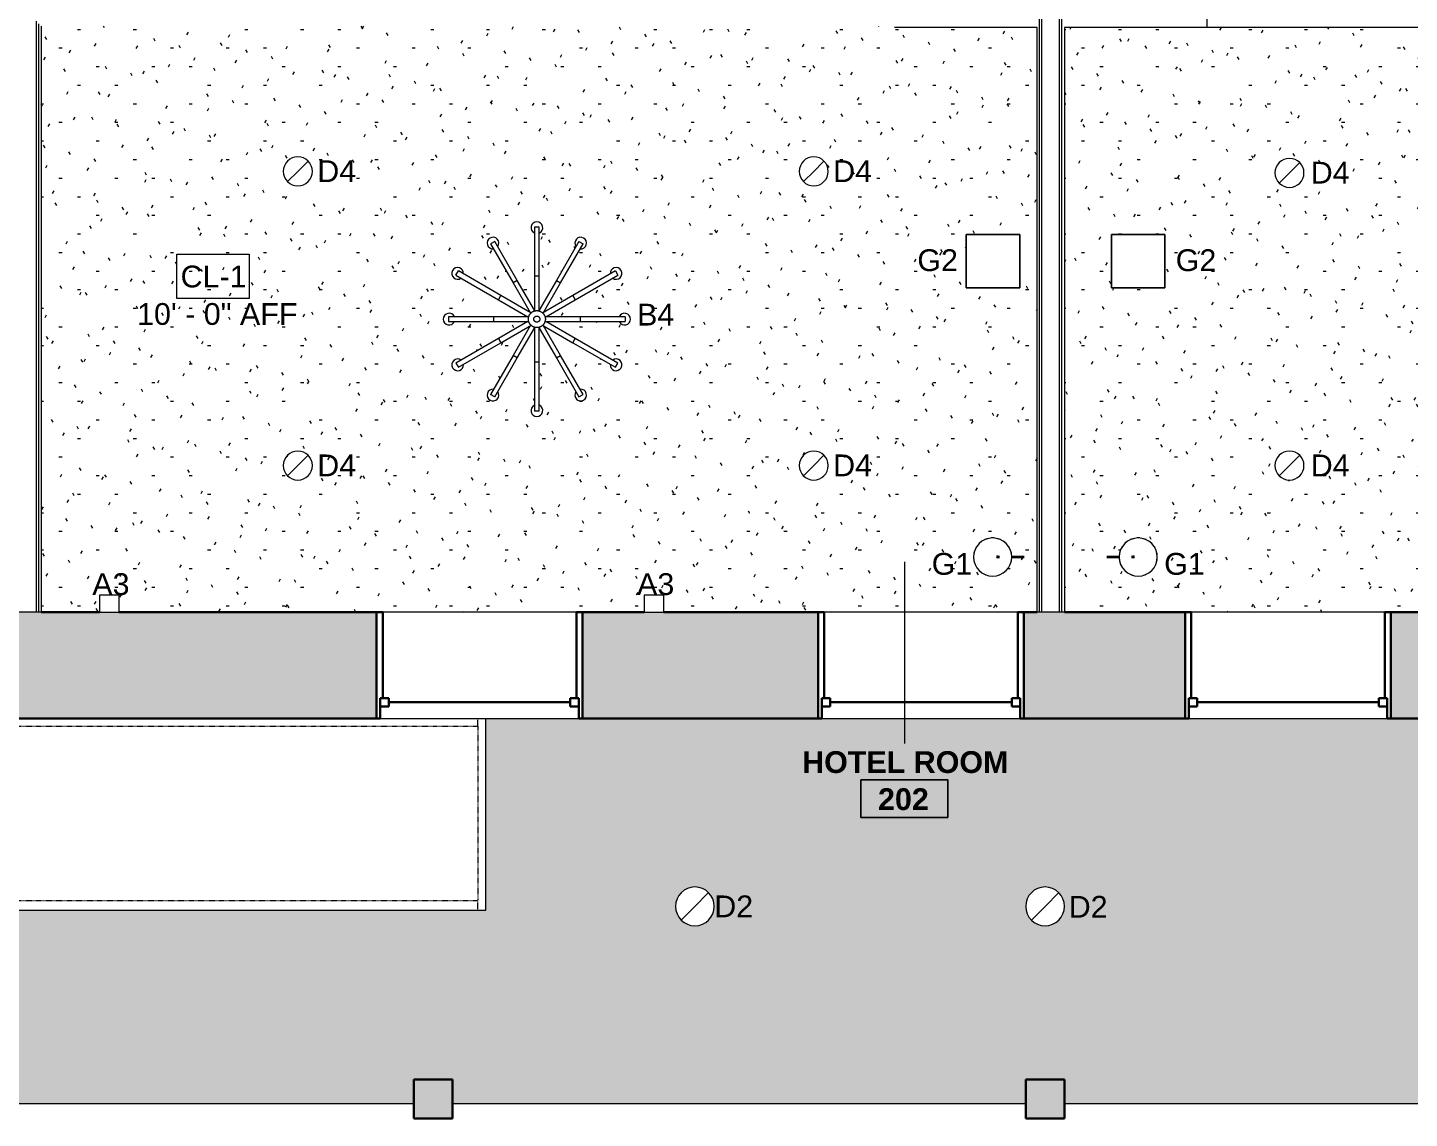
# Model space of a CAD drawing. Header units: inches. Extents: x -1176 to 1507, y -2527 to 978.
# Drawn here: x 684.7 to 970.2, y 9.3 to 234.6 of the extents above; entities that cross this region are included whole.
import ezdxf

# ---------------------------------------------------------------- set-up
doc = ezdxf.new("R2010")
doc.units = ezdxf.units.IN
doc.header["$MEASUREMENT"] = 0
doc.linetypes.add('Overhead 1_16_', pattern=[0.101562, 0.0625, -0.039062])
for name, color, linetype, lineweight in [('A-AREA-IDEN', 2, 'Continuous', 9), ('A-CLNG', 13, 'Continuous', 18), ('A-CLNG-IDEN', 151, 'Continuous', 9), ('A-CLNG-PATT', 13, 'Continuous', 18), ('A-COLS', 52, 'Continuous', 18), ('A-DETL-GENF', 92, 'Continuous', 18), ('A-GLAZ', 151, 'Continuous', 18), ('A-WALL', 113, 'Continuous', 18), ('A-WALL-PATT', 111, 'Continuous', 18), ('E-LITE-EQPM', 33, 'Continuous', 9), ('E-LITE-EQPM-IDEN', 33, 'Continuous', 9), ('I-WALL', 2, 'Continuous', 18), ('S-STRS-MBND', 31, 'Continuous', 18)]:
    doc.layers.add(name, color=color, linetype=linetype, lineweight=lineweight)
doc.styles.add('Arial', font='arial.ttf', dxfattribs={"height": 4.5})
doc.styles.add('Swis721 Lt BT', font='swissl.ttf', dxfattribs={"height": 4.5})
doc.styles.add('Swis721 Lt BT_B', font='', dxfattribs={"height": 4.5})
doc.styles.get('Swis721 Lt BT_B').set_extended_font_data('Swis721 Lt BT', bold=True)
pattern_1 = [(0, (0, 0), (15.36, 3.84), [0.634, -10.886, 0.634, -10.886, -61.44]), (0, (0, 0), (15.36, 3.84), [-23.04, 0.634, -22.406, 0.634, -10.886, -26.88]), (0, (0, 0), (15.36, 3.84), [-57.6, 0.634, -7.046, 0.634, -18.566]), (120, (5.76, 1.92), (-11.005538, 11.38215), [0.634, -10.886, 0.634, -10.886, -61.44]), (120, (5.76, 1.92), (-11.005538, 11.38215), [-23.04, 0.634, -22.406, 0.634, -10.886, -26.88]), (120, (5.76, 1.92), (-11.005538, 11.38215), [-57.6, 0.634, -7.046, 0.634, -18.566]), (240, (7.68, 9.6), (-4.354462, -15.22215), [0.634, -10.886, 0.634, -10.886, -61.44]), (240, (7.68, 9.6), (-4.354462, -15.22215), [-23.04, 0.634, -22.406, 0.634, -10.886, -26.88]), (240, (7.68, 9.6), (-4.354462, -15.22215), [-57.6, 0.634, -7.046, 0.634, -18.566])]

# ---------------------------------------------------------------- blocks, each defined once
blk = doc.blocks.new('Double Hung - side window 3_ 6_5_ x 5_ 6_ 2-5312470-2nd Floor RCP')
at = {"layer": 'A-GLAZ', "color": 8, "lineweight": 30}
for p, q in [((-21.25, 11), (-20.5, 11)), ((-20.5, 6.75), (-20.5, 11)), ((20.5, 6.75), (20.5, 11)), ((21.25, 11), (20.5, 11)), ((-20.5, 8.5), (-20.5, 6.75)), ((-20.5, 8.5), (-18.75, 8.5)), ((-20.5, 6.75), (-18.75, 6.75)), ((-20.5, 6.75), (-20, 6.75)), ((-20, -11), (-20, 6.75)), ((-18.75, 8.5), (-18.75, 6.75)), ((-18.75, 7.625), (18.75, 7.625)), ((18.75, 8.5), (18.75, 6.75)), ((20.5, 8.5), (18.75, 8.5)), ((20.5, 6.75), (18.75, 6.75)), ((20, 6.75), (20.5, 6.75)), ((20, 6.75), (20, -11)), ((20.5, 8.5), (20.5, 6.75)), ((-20, -11), (-21.25, -11)), ((20, -11), (21.25, -11))]:
    blk.add_line(p, q, dxfattribs=at)
blk = doc.blocks.new('L-Recessed Circular - Downlight - 8_ - OUTDOOR-8523709-2nd Floor RCP')
at = {"layer": 'E-LITE-EQPM'}
for q in [(-2.83, -2.83), (2.83, 2.83)]:
    blk.add_line((0, 0), q, dxfattribs=at)
for start, end in [(360, 180), (180, 360)]:
    blk.add_arc((0, 0), 4, start, end, dxfattribs=at)
blk = doc.blocks.new('Sconce Light - Sphere - Bedside Sconce-8114782-2nd Floor RCP')
at = {"layer": 'E-LITE-EQPM'}
for p, q in [((0, 14.5), (-2, 14.5)), ((-2, 14.5), (-2, 11)), ((2, 14.5), (0, 14.5)), ((2, 14.5), (2, 11)), ((-2, 11), (0, 11)), ((0, 11), (2, 11))]:
    blk.add_line(p, q, dxfattribs=at)
blk = doc.blocks.new('Iron_Chandelier_2145 - Iron_Chandelier_2145-V2-2nd Floor RCP')
at = {"layer": 'E-LITE-EQPM'}
for p, q in [((-0.5, 19.02), (-0.5, 8.88)), ((0.5, 19.02), (-0.5, 19.02)), ((0.5, 8.88), (0.5, 19.02)), ((-8.69, 16.05), (-9.56, 15.55)), ((-9.56, 15.55), (-4.9, 7.49)), ((-4.04, 7.99), (-8.69, 16.05)), ((8.69, 16.05), (4.04, 7.99)), ((4.9, 7.49), (9.56, 15.55)), ((8.69, 16.05), (9.56, 15.55)), ((-16.72, 9.08), (-16.22, 9.94)), ((-16.72, 9.08), (-7.94, 4)), ((-7.44, 4.87), (-16.22, 9.94)), ((-0.5, 8.88), (-0.5, 2.41)), ((0.5, 8.88), (-0.5, 8.88)), ((0.5, 2.41), (0.5, 8.88)), ((16.22, 9.94), (7.44, 4.87)), ((7.94, 4), (16.72, 9.08)), ((16.22, 9.94), (16.72, 9.08)), ((-4.04, 7.99), (-4.9, 7.49)), ((-4.9, 7.49), (-1.36, 1.36)), ((-0.5, 1.86), (-4.04, 7.99)), ((4.04, 7.99), (0.5, 1.86)), ((1.36, 1.36), (4.9, 7.49)), ((4.04, 7.99), (4.9, 7.49)), ((-7.94, 4), (-7.44, 4.87)), ((-7.94, 4), (-2.34, 0.77)), ((-1.84, 1.64), (-7.44, 4.87)), ((7.44, 4.87), (1.84, 1.64)), ((2.34, 0.77), (7.94, 4)), ((7.44, 4.87), (7.94, 4)), ((-8.94, 0.5), (-18.25, 0.5)), ((-18.25, 0.5), (-18.25, -0.5)), ((-1.86, 0.5), (-8.94, 0.5)), ((-8.94, 0.5), (-8.94, -0.5)), ((-2.34, 0.77), (-1.69, 0.4)), ((-1.2, 1.27), (-1.84, 1.64)), ((-0.5, 2.41), (-0.5, 1.66)), ((0.5, 1.67), (0.5, 2.41)), ((1.84, 1.64), (1.19, 1.26)), ((1.69, 0.4), (2.34, 0.77)), ((8.94, 0.5), (1.86, 0.5)), ((18.25, 0.5), (8.94, 0.5)), ((8.94, 0.5), (8.94, -0.5)), ((18.25, 0.5), (18.25, -0.5)), ((-18.25, -0.5), (-8.94, -0.5)), ((-8.94, -0.5), (-1.86, -0.5)), ((-2.34, -0.77), (-7.94, -4)), ((-7.44, -4.87), (-1.84, -1.64)), ((-1.36, -1.36), (-4.9, -7.49)), ((-4.04, -7.99), (-0.5, -1.86)), ((-1.69, -0.4), (-2.34, -0.77)), ((-1.84, -1.64), (-1.19, -1.26)), ((-0.5, -1.67), (-0.5, -2.41)), ((-0.5, -2.41), (-0.5, -8.88)), ((0.5, -2.41), (0.5, -1.66)), ((0.5, -1.86), (4.04, -7.99)), ((0.5, -8.88), (0.5, -2.41)), ((1.2, -1.27), (1.84, -1.64)), ((4.9, -7.49), (1.36, -1.36)), ((2.34, -0.77), (1.69, -0.4)), ((1.84, -1.64), (7.44, -4.87)), ((1.86, -0.5), (8.94, -0.5)), ((7.94, -4), (2.34, -0.77)), ((8.94, -0.5), (18.25, -0.5)), ((-7.94, -4), (-16.72, -9.08)), ((-16.22, -9.94), (-7.44, -4.87)), ((-7.94, -4), (-7.44, -4.87)), ((7.44, -4.87), (7.94, -4)), ((7.44, -4.87), (16.22, -9.94)), ((16.72, -9.08), (7.94, -4)), ((-4.9, -7.49), (-9.56, -15.55)), ((-8.69, -16.05), (-4.04, -7.99)), ((-4.04, -7.99), (-4.9, -7.49)), ((4.04, -7.99), (4.9, -7.49)), ((4.04, -7.99), (8.69, -16.05)), ((9.56, -15.55), (4.9, -7.49)), ((-16.72, -9.08), (-16.22, -9.94)), ((-0.5, -8.88), (-0.5, -19.02)), ((0.5, -8.88), (-0.5, -8.88)), ((0.5, -19.02), (0.5, -8.88)), ((16.22, -9.94), (16.72, -9.08)), ((-8.69, -16.05), (-9.56, -15.55)), ((8.69, -16.05), (9.56, -15.55)), ((0.5, -19.02), (-0.5, -19.02))]:
    blk.add_line(p, q, dxfattribs=at)
at = {"layer": 'E-LITE-EQPM', "flags": 128}
for points in [[(-1.75, 0), (-1.75, 0.07), (-1.75, 0.14), (-1.74, 0.21), (-1.73, 0.28), (-1.72, 0.35), (-1.7, 0.42), (-1.68, 0.48), (-1.66, 0.55), (-1.64, 0.62), (-1.61, 0.68), (-1.59, 0.75), (-1.56, 0.81), (-1.52, 0.87), (-1.49, 0.93), (-1.45, 0.99), (-1.41, 1.05), (-1.36, 1.1), (-1.32, 1.16), (-1.27, 1.21), (-1.22, 1.26), (-1.17, 1.31), (-1.12, 1.35), (-1.06, 1.39), (-1.01, 1.44), (-0.95, 1.48), (-0.89, 1.51), (-0.83, 1.55), (-0.76, 1.58), (-0.7, 1.61), (-0.64, 1.63), (-0.57, 1.66), (-0.5, 1.68), (-0.44, 1.7), (-0.37, 1.71), (-0.3, 1.73), (-0.23, 1.74), (-0.16, 1.75), (-0.09, 1.75), (-0.02, 1.75), (0.05, 1.75), (0.12, 1.75), (0.19, 1.74), (0.26, 1.73), (0.33, 1.72), (0.4, 1.71), (0.47, 1.69), (0.53, 1.67), (0.6, 1.65), (0.67, 1.62), (0.73, 1.59), (0.79, 1.56), (0.85, 1.53), (0.92, 1.5), (0.97, 1.46), (1.03, 1.42), (1.09, 1.38), (1.14, 1.33), (1.19, 1.28), (1.24, 1.23), (1.29, 1.18), (1.34, 1.13), (1.38, 1.08), (1.43, 1.02), (1.46, 0.96), (1.5, 0.9), (1.54, 0.84), (1.57, 0.78), (1.6, 0.72), (1.63, 0.65), (1.65, 0.59), (1.67, 0.52), (1.69, 0.45), (1.71, 0.39), (1.72, 0.32), (1.74, 0.25), (1.74, 0.18), (1.75, 0.11), (1.75, 0.04), (1.75, 0)], [(-0.63, 0), (-0.63, 0.03), (-0.63, 0.05), (-0.62, 0.08), (-0.62, 0.1), (-0.62, 0.12), (-0.61, 0.15), (-0.6, 0.17), (-0.6, 0.2), (-0.59, 0.22), (-0.58, 0.24), (-0.57, 0.27), (-0.56, 0.29), (-0.55, 0.31), (-0.53, 0.33), (-0.52, 0.35), (-0.5, 0.38), (-0.49, 0.39), (-0.47, 0.41), (-0.46, 0.43), (-0.44, 0.45), (-0.42, 0.47), (-0.4, 0.48), (-0.38, 0.5), (-0.36, 0.51), (-0.34, 0.53), (-0.32, 0.54), (-0.3, 0.55), (-0.27, 0.57), (-0.25, 0.58), (-0.23, 0.59), (-0.2, 0.59), (-0.18, 0.6), (-0.16, 0.61), (-0.13, 0.61), (-0.11, 0.62), (-0.08, 0.62), (-0.06, 0.63), (-0.03, 0.63), (-0.01, 0.63), (0.02, 0.63), (0.04, 0.63), (0.07, 0.62), (0.09, 0.62), (0.12, 0.62), (0.14, 0.61), (0.17, 0.61), (0.19, 0.6), (0.21, 0.59), (0.24, 0.58), (0.26, 0.57), (0.28, 0.56), (0.31, 0.55), (0.33, 0.54), (0.35, 0.52), (0.37, 0.51), (0.39, 0.49), (0.41, 0.48), (0.43, 0.46), (0.45, 0.44), (0.46, 0.42), (0.48, 0.41), (0.5, 0.39), (0.51, 0.37), (0.52, 0.35), (0.54, 0.32), (0.55, 0.3), (0.56, 0.28), (0.57, 0.26), (0.58, 0.23), (0.59, 0.21), (0.6, 0.19), (0.61, 0.16), (0.61, 0.14), (0.62, 0.11), (0.62, 0.09), (0.62, 0.06), (0.63, 0.04), (0.63, 0.01), (0.63, 0)], [(1.75, 0), (1.75, -0.07), (1.75, -0.14), (1.74, -0.21), (1.73, -0.28), (1.72, -0.35), (1.7, -0.42), (1.68, -0.48), (1.66, -0.55), (1.64, -0.62), (1.61, -0.68), (1.59, -0.75), (1.56, -0.81), (1.52, -0.87), (1.49, -0.93), (1.45, -0.99), (1.41, -1.05), (1.36, -1.1), (1.32, -1.16), (1.27, -1.21), (1.22, -1.26), (1.17, -1.31), (1.12, -1.35), (1.06, -1.39), (1.01, -1.44), (0.95, -1.48), (0.89, -1.51), (0.83, -1.55), (0.76, -1.58), (0.7, -1.61), (0.64, -1.63), (0.57, -1.66), (0.5, -1.68), (0.44, -1.7), (0.37, -1.71), (0.3, -1.73), (0.23, -1.74), (0.16, -1.75), (0.09, -1.75), (0.02, -1.75), (-0.05, -1.75), (-0.12, -1.75), (-0.19, -1.74), (-0.26, -1.73), (-0.33, -1.72), (-0.4, -1.71), (-0.47, -1.69), (-0.53, -1.67), (-0.6, -1.65), (-0.67, -1.62), (-0.73, -1.59), (-0.79, -1.56), (-0.85, -1.53), (-0.92, -1.5), (-0.97, -1.46), (-1.03, -1.42), (-1.09, -1.38), (-1.14, -1.33), (-1.19, -1.28), (-1.24, -1.23), (-1.29, -1.18), (-1.34, -1.13), (-1.38, -1.08), (-1.43, -1.02), (-1.46, -0.96), (-1.5, -0.9), (-1.54, -0.84), (-1.57, -0.78), (-1.6, -0.72), (-1.63, -0.65), (-1.65, -0.59), (-1.67, -0.52), (-1.69, -0.45), (-1.71, -0.39), (-1.72, -0.32), (-1.74, -0.25), (-1.74, -0.18), (-1.75, -0.11), (-1.75, -0.04), (-1.75, 0)], [(0.63, 0), (0.63, -0.03), (0.63, -0.05), (0.62, -0.08), (0.62, -0.1), (0.62, -0.12), (0.61, -0.15), (0.6, -0.17), (0.6, -0.2), (0.59, -0.22), (0.58, -0.24), (0.57, -0.27), (0.56, -0.29), (0.55, -0.31), (0.53, -0.33), (0.52, -0.35), (0.5, -0.38), (0.49, -0.39), (0.47, -0.41), (0.46, -0.43), (0.44, -0.45), (0.42, -0.47), (0.4, -0.48), (0.38, -0.5), (0.36, -0.51), (0.34, -0.53), (0.32, -0.54), (0.3, -0.55), (0.27, -0.57), (0.25, -0.58), (0.23, -0.59), (0.2, -0.59), (0.18, -0.6), (0.16, -0.61), (0.13, -0.61), (0.11, -0.62), (0.08, -0.62), (0.06, -0.63), (0.03, -0.63), (0.01, -0.63), (-0.02, -0.63), (-0.04, -0.63), (-0.07, -0.62), (-0.09, -0.62), (-0.12, -0.62), (-0.14, -0.61), (-0.17, -0.61), (-0.19, -0.6), (-0.21, -0.59), (-0.24, -0.58), (-0.26, -0.57), (-0.28, -0.56), (-0.31, -0.55), (-0.33, -0.54), (-0.35, -0.52), (-0.37, -0.51), (-0.39, -0.49), (-0.41, -0.48), (-0.43, -0.46), (-0.45, -0.44), (-0.46, -0.42), (-0.48, -0.41), (-0.5, -0.39), (-0.51, -0.37), (-0.52, -0.35), (-0.54, -0.32), (-0.55, -0.3), (-0.56, -0.28), (-0.57, -0.26), (-0.58, -0.23), (-0.59, -0.21), (-0.6, -0.19), (-0.61, -0.16), (-0.61, -0.14), (-0.62, -0.11), (-0.62, -0.09), (-0.62, -0.06), (-0.63, -0.04), (-0.63, -0.01), (-0.63, 0)]]:
    blk.add_lwpolyline(points, dxfattribs=at)
at = {"layer": 'E-LITE-EQPM'}
for centre, start, end in [((0, 18.89), 90, 244.637), ((0, 18.89), 295.363, 90), ((-9.06, 15.7), 120, 274.637), ((-9.06, 15.7), 325.363, 120), ((9.06, 15.7), 60, 214.637), ((9.06, 15.7), 265.363, 60), ((-16.36, 9.44), 150, 304.637), ((-16.36, 9.44), 355.363, 150), ((16.36, 9.44), 30, 184.637), ((16.36, 9.44), 235.363, 30), ((-18.12, 0), 25.363, 180), ((-18.12, 0), 180, 334.637), ((18.12, 0), 0, 154.637), ((18.12, 0), 205.363, 0), ((-16.36, -9.44), 55.363, 210), ((16.36, -9.44), 330, 124.637), ((-16.36, -9.44), 210, 4.637), ((16.36, -9.44), 175.363, 330), ((-9.06, -15.7), 85.363, 240), ((-9.06, -15.7), 240, 34.637), ((9.06, -15.7), 145.363, 300), ((9.06, -15.7), 300, 94.637), ((0, -18.89), 115.363, 270), ((0, -18.89), 270, 64.637)]:
    blk.add_arc(centre, 1.21, start, end, dxfattribs=at)
blk = doc.blocks.new('Lighting_Pendants_Elesi-Luce_Quid_02820 - Quid_02820-7182509-2nd Floor RCP')
at = {"layer": 'A-DETL-GENF', "lineweight": 9}
for p, q in [((5.51, 5.51), (-5.51, 5.51)), ((-5.51, 5.51), (-5.51, -5.51)), ((-5.51, -5.51), (-5.51, 5.51)), ((-5.51, 5.51), (5.51, 5.51)), ((5.51, -5.51), (5.51, 5.51)), ((5.51, 5.51), (5.51, -5.51)), ((-5.51, -5.51), (5.51, -5.51)), ((5.51, -5.51), (-5.51, -5.51))]:
    blk.add_line(p, q, dxfattribs=at)
blk = doc.blocks.new('Lighting_Outside_Platek_flamingo-floor - 3050316_9W_LED_3000K_H1900mm_Floor-7814578-2nd Floor RCP')
at = {"layer": 'E-LITE-EQPM'}
for p, q in [((10, 0.21), (10.41, 0.21)), ((12.92, 0.21), (15.52, 0.21)), ((10.41, -0.18), (10, -0.18)), ((15.52, -0.18), (12.93, -0.18))]:
    blk.add_line(p, q, dxfattribs=at)
for centre, radius, start, end in [((9.02, 0), 3.94, 0, 180), ((9.02, 0.01), 3.94, 125.4689, 132.7325), ((9.02, 0.01), 3.94, 107.1507, 114.7247), ((9.02, 0.01), 3.94, 90, 94.3998), ((9.02, 0.01), 3.94, 85.6002, 90), ((9.02, 0.01), 3.94, 65.2753, 72.8493), ((9.02, 0.01), 3.94, 47.2675, 54.5311), ((9.02, 0), 3.94, 180, 0), ((9.02, 0.01), 3.94, 167.8603, 173.5481), ((9.02, 0.01), 3.94, 147.2985, 151.6983), ((10, 0.01), 0.197, 0, 180), ((10, 0.01), 0.197, 180, 0), ((9.02, 0.01), 3.94, 28.3017, 32.7015), ((9.02, 0.01), 3.94, 6.4519, 12.1397), ((9.02, 0.01), 3.94, 186.839, 191.9063), ((9.02, 0.01), 3.94, 348.0937, 353.161), ((9.02, 0.01), 3.94, 228.6865, 232.178), ((9.02, 0.01), 3.94, 248.0156, 251.1967), ((9.02, 0.01), 3.94, 288.8033, 291.9844), ((9.02, 0.01), 3.94, 307.822, 311.3135)]:
    blk.add_arc(centre, radius, start, end, dxfattribs=at)
blk = doc.blocks.new('Lighting_Outside_Platek_flamingo-floor - 3050316_9W_LED_3000K_H1900mm_Floor-6784958-2nd Floor RCP')
at = {"layer": 'E-LITE-EQPM'}
for p, q in [((10, 0.18), (10.41, 0.18)), ((12.93, 0.18), (15.52, 0.18)), ((10.41, -0.21), (10, -0.21)), ((15.52, -0.21), (12.92, -0.21))]:
    blk.add_line(p, q, dxfattribs=at)
for centre, radius, start, end in [((9.02, 0), 3.94, 0, 180), ((9.02, -0.01), 3.94, 127.822, 131.3135), ((9.02, -0.01), 3.94, 108.8033, 111.9844), ((9.02, -0.01), 3.94, 68.0156, 71.1967), ((9.02, -0.01), 3.94, 48.6865, 52.178), ((9.02, 0), 3.94, 180, 0), ((9.02, -0.01), 3.94, 168.0937, 173.161), ((10, -0.01), 0.197, 0, 180), ((9.02, -0.01), 3.94, 6.839, 11.9063), ((9.02, -0.01), 3.94, 186.4519, 192.1397), ((9.02, -0.01), 3.94, 208.3017, 212.7015), ((10, -0.01), 0.197, 180, 360), ((9.02, -0.01), 3.94, 327.2985, 331.6983), ((9.02, -0.01), 3.94, 347.8603, 353.5481), ((9.02, -0.01), 3.94, 227.2675, 234.5311), ((9.02, -0.01), 3.94, 245.2753, 252.8493), ((9.02, -0.01), 3.94, 265.6002, 270), ((9.02, -0.01), 3.94, 270, 274.3998), ((9.02, -0.01), 3.94, 287.1507, 294.7247), ((9.02, -0.01), 3.94, 305.4689, 312.7325)]:
    blk.add_arc(centre, radius, start, end, dxfattribs=at)
blk = doc.blocks.new('L-Recessed Circular - Downlight - 6_-7313291-2nd Floor RCP')
at = {"layer": 'E-LITE-EQPM'}
for q in [(-2.12, -2.12), (2.12, 2.12)]:
    blk.add_line((0, 0), q, dxfattribs=at)
for start, end in [(360, 180), (180, 360)]:
    blk.add_arc((0, 0), 3, start, end, dxfattribs=at)
blk = doc.blocks.new('Room Tag - Room Name and Number-3379422-2nd Floor RCP')
at = {"layer": 'A-AREA-IDEN'}
for p, q in [((-0.1881, -0.1636), (-0.1881, -0.0018)), ((-0.1881, -0.0018), (0.1869, -0.0018)), ((0.1869, -0.0018), (-0.1881, -0.0018)), ((-0.1881, -0.0018), (-0.1881, -0.1636)), ((0.1869, -0.0018), (0.1869, -0.1636)), ((0.1869, -0.1636), (0.1869, -0.0018)), ((0.1869, -0.1636), (-0.1881, -0.1636)), ((-0.1881, -0.1636), (0.1869, -0.1636))]:
    blk.add_line(p, q, dxfattribs=at)

msp = doc.modelspace()

# ---------------------------------------------------------------- hatches: boundary and pattern name
at = {"layer": 'A-CLNG-PATT'}
h = msp.add_hatch(dxfattribs=at)
h.set_pattern_fill('FP_2', color=256, style=0, pattern_type=2)
h.set_pattern_definition(pattern_1)
h.paths.add_polyline_path([(890.51, 113.89), (893.26, 113.89), (893.26, 234.6), (863.8, 234.6), (863.8, 234.92), (687.56, 234.92), (687.56, 113.89), (699.56, 113.89), (699.56, 117.39), (703.56, 117.39), (703.56, 113.89), (812.09, 113.89), (812.09, 117.39), (816.09, 117.39), (816.09, 113.89), (872.21, 113.89)], flags=0)
h.paths.add_polyline_path([(884.08, 121.32), (883.06, 121.45), (882.11, 121.85), (881.28, 122.49), (880.67, 123.29), (880.27, 124.24), (880.24, 124.46), (880.2, 124.59), (880.2, 124.8), (880.14, 125.26), (880.2, 125.71), (880.2, 125.95), (880.25, 126.09), (880.27, 126.28), (880.67, 127.24), (880.79, 127.38), (881.29, 128.04), (881.43, 128.14), (881.55, 128.29), (881.81, 128.44), (882.11, 128.67), (882.45, 128.81), (882.73, 128.97), (882.92, 129), (883.06, 129.06), (884.15, 129.19), (884.37, 129.15), (885.1, 129.06), (885.23, 129), (885.42, 128.97), (885.7, 128.81), (886.05, 128.67), (886.34, 128.44), (886.61, 128.29), (886.73, 128.14), (886.86, 128.04), (887.49, 127.24), (887.53, 127.13), (887.88, 126.28), (887.9, 126.09), (887.95, 125.95), (887.95, 125.71), (887.99, 125.47), (890.18, 125.46), (890.27, 125.41), (890.32, 125.32), (890.32, 125.22), (890.27, 125.13), (890.18, 125.08), (890.07, 125.07), (887.99, 125.07), (887.95, 124.79), (887.95, 124.59), (887.91, 124.46), (887.88, 124.24), (887.49, 123.29), (886.86, 122.47), (886.05, 121.85), (885.1, 121.45), (884.18, 121.33)], flags=0)
h.paths.add_polyline_path([(740.56, 141.15), (739.78, 141.25), (739.06, 141.55), (738.44, 142.03), (737.96, 142.65), (737.66, 143.37), (737.56, 144.15), (737.66, 144.92), (737.96, 145.65), (738.44, 146.27), (739.06, 146.75), (739.78, 147.05), (740.56, 147.15), (741.33, 147.05), (742.06, 146.75), (742.68, 146.27), (743.15, 145.65), (743.45, 144.92), (743.56, 144.15), (743.45, 143.37), (743.15, 142.65), (742.68, 142.03), (742.06, 141.55), (741.33, 141.25)], flags=0)
h.paths.add_polyline_path([(847.12, 141.15), (846.34, 141.25), (845.62, 141.55), (845, 142.03), (844.52, 142.65), (844.22, 143.37), (844.12, 144.15), (844.22, 144.92), (844.52, 145.65), (845, 146.27), (845.62, 146.75), (846.34, 147.05), (847.12, 147.15), (847.89, 147.05), (848.62, 146.75), (849.24, 146.27), (849.72, 145.65), (850.01, 144.92), (850.12, 144.15), (850.01, 143.37), (849.72, 142.65), (849.24, 142.03), (848.62, 141.55), (847.89, 141.25)], flags=0)
h.paths.add_polyline_path([(789.93, 154.31), (789.22, 154.54), (788.78, 155.15), (788.78, 155.89), (789.22, 156.5), (789.43, 156.56), (789.43, 172.54), (781.82, 159.36), (781.97, 159.2), (782.03, 158.43), (781.68, 157.81), (780.99, 157.51), (780.26, 157.66), (779.76, 158.22), (779.71, 158.99), (780.06, 159.6), (780.74, 159.91), (780.96, 159.86), (788.56, 173.04), (774.73, 165.05), (774.78, 164.83), (774.47, 164.15), (773.83, 163.78), (773.08, 163.86), (772.53, 164.36), (772.37, 165.09), (772.68, 165.77), (773.32, 166.14), (774.07, 166.06), (774.23, 165.92), (788.06, 173.9), (772.85, 173.9), (772.78, 173.69), (772.18, 173.26), (771.43, 173.26), (770.83, 173.69), (770.6, 174.4), (770.83, 175.11), (771.43, 175.55), (772.18, 175.55), (772.78, 175.11), (772.85, 174.9), (788.06, 174.9), (774.22, 182.88), (774.07, 182.74), (773.29, 182.68), (772.68, 183.04), (772.37, 183.72), (772.53, 184.45), (773.08, 184.95), (773.85, 185.01), (774.47, 184.65), (774.78, 183.97), (774.73, 183.76), (788.56, 175.77), (780.96, 188.95), (780.74, 188.9), (780.06, 189.2), (779.69, 189.85), (779.76, 190.59), (780.27, 191.15), (780.99, 191.3), (781.68, 191), (782.05, 190.35), (781.97, 189.61), (781.82, 189.45), (789.43, 176.27), (789.43, 192.24), (789.22, 192.31), (788.78, 192.92), (788.78, 193.66), (789.22, 194.27), (789.93, 194.5), (790.64, 194.27), (791.08, 193.66), (791.08, 192.92), (790.64, 192.31), (790.43, 192.24), (790.43, 176.27), (798.04, 189.45), (797.89, 189.61), (797.83, 190.38), (798.18, 191), (798.87, 191.3), (799.6, 191.15), (800.1, 190.59), (800.16, 189.82), (799.8, 189.2), (799.12, 188.9), (798.9, 188.95), (791.3, 175.77), (805.13, 183.76), (805.08, 183.97), (805.39, 184.65), (806.03, 185.03), (806.78, 184.95), (807.33, 184.45), (807.49, 183.72), (807.18, 183.04), (806.54, 182.67), (805.79, 182.74), (805.63, 182.89), (791.8, 174.9), (807.01, 174.9), (807.08, 175.11), (807.68, 175.55), (808.43, 175.55), (809.03, 175.11), (809.26, 174.4), (809.03, 173.69), (808.43, 173.26), (807.68, 173.26), (807.08, 173.69), (807.01, 173.9), (791.8, 173.9), (805.64, 165.93), (805.79, 166.06), (806.57, 166.13), (807.18, 165.77), (807.49, 165.09), (807.33, 164.36), (806.78, 163.86), (806.01, 163.8), (805.39, 164.15), (805.08, 164.83), (805.13, 165.05), (791.3, 173.04), (798.9, 159.86), (799.12, 159.91), (799.8, 159.6), (800.17, 158.96), (800.1, 158.22), (799.6, 157.66), (798.87, 157.51), (798.18, 157.81), (797.81, 158.46), (797.89, 159.2), (798.04, 159.36), (790.43, 172.54), (790.43, 156.56), (790.64, 156.5), (791.08, 155.89), (791.08, 155.14), (790.64, 154.54), (790.06, 154.35)], flags=0)
h.paths.add_polyline_path([(889.66, 180.84), (878.63, 180.84), (878.63, 191.87), (889.66, 191.87), (889.66, 183.57)], flags=0)
h.paths.add_polyline_path([(740.56, 201.92), (739.78, 202.02), (739.06, 202.32), (738.44, 202.79), (737.96, 203.42), (737.66, 204.14), (737.56, 204.92), (737.66, 205.69), (737.96, 206.42), (738.44, 207.04), (739.06, 207.51), (739.78, 207.81), (740.56, 207.92), (741.33, 207.81), (742.06, 207.51), (742.68, 207.04), (743.15, 206.42), (743.45, 205.69), (743.56, 204.92), (743.45, 204.14), (743.15, 203.42), (742.68, 202.79), (742.06, 202.32), (741.33, 202.02)], flags=0)
h.paths.add_polyline_path([(847.12, 201.92), (846.34, 202.02), (845.62, 202.32), (845, 202.79), (844.52, 203.42), (844.22, 204.14), (844.12, 204.92), (844.22, 205.69), (844.52, 206.42), (845, 207.04), (845.62, 207.51), (846.34, 207.81), (847.12, 207.92), (847.89, 207.81), (848.62, 207.51), (849.24, 207.04), (849.72, 206.42), (850.01, 205.69), (850.12, 204.92), (850.01, 204.14), (849.72, 203.42), (849.24, 202.79), (848.62, 202.32), (847.89, 202.02)], flags=0)
h = msp.add_hatch(dxfattribs=at)
h.set_pattern_fill('FP_2', color=256, style=0, pattern_type=2)
h.set_pattern_definition(pattern_1)
h.paths.add_polyline_path([(1073.49, 113.89), (1075.9, 113.89), (1075.9, 117.39), (1079.9, 117.39), (1079.9, 113.89), (1085.4, 113.89), (1085.4, 234.6), (898.89, 234.6), (898.89, 113.89), (976.09, 113.89), (976.09, 117.39), (980.09, 117.39), (980.09, 113.89), (1049.4, 113.89)], flags=0)
h.paths.add_polyline_path([(914.16, 121.32), (913.14, 121.45), (912.19, 121.85), (911.32, 122.54), (910.74, 123.3), (910.35, 124.24), (910.32, 124.46), (910.28, 124.59), (910.28, 124.8), (910.24, 125.07), (908.05, 125.08), (907.96, 125.13), (907.91, 125.22), (907.91, 125.32), (907.96, 125.41), (908.05, 125.46), (908.1, 125.47), (910.25, 125.47), (910.28, 125.75), (910.28, 125.95), (910.33, 126.09), (910.35, 126.28), (910.76, 127.25), (910.87, 127.38), (911.37, 128.04), (911.51, 128.14), (911.63, 128.29), (911.89, 128.44), (912.19, 128.67), (912.53, 128.81), (912.81, 128.97), (913, 129), (913.14, 129.06), (914.23, 129.19), (914.45, 129.15), (915.18, 129.06), (915.31, 129), (915.5, 128.97), (915.78, 128.81), (916.12, 128.67), (916.42, 128.44), (916.69, 128.29), (916.81, 128.14), (916.94, 128.04), (917.58, 127.2), (917.79, 126.67), (917.96, 126.28), (918.01, 126.02), (918.03, 125.95), (918.04, 125.66), (918.09, 125.26), (918.03, 124.8), (918.03, 124.59), (917.99, 124.46), (917.96, 124.24), (917.57, 123.29), (916.94, 122.47), (916.12, 121.85), (915.18, 121.45), (914.16, 121.32)], flags=0)
h.paths.add_polyline_path([(945.39, 141.15), (944.61, 141.25), (943.89, 141.55), (943.27, 142.03), (942.79, 142.65), (942.49, 143.37), (942.39, 144.15), (942.49, 144.92), (942.79, 145.65), (943.27, 146.27), (943.89, 146.75), (944.61, 147.05), (945.39, 147.15), (946.16, 147.05), (946.89, 146.75), (947.51, 146.27), (947.99, 145.65), (948.29, 144.92), (948.39, 144.15), (948.29, 143.37), (947.99, 142.65), (947.51, 142.03), (946.89, 141.55), (946.16, 141.25)], flags=0)
h.paths.add_polyline_path([(1038.37, 141.46), (1037.59, 141.56), (1036.87, 141.86), (1036.24, 142.34), (1035.77, 142.96), (1035.47, 143.68), (1035.37, 144.46), (1035.47, 145.24), (1035.77, 145.96), (1036.24, 146.58), (1036.87, 147.06), (1037.59, 147.36), (1038.37, 147.46), (1039.14, 147.36), (1039.87, 147.06), (1040.49, 146.58), (1040.96, 145.96), (1041.26, 145.24), (1041.37, 144.46), (1041.26, 143.68), (1040.96, 142.96), (1040.49, 142.34), (1039.87, 141.86), (1039.14, 141.56)], flags=0)
h.paths.add_polyline_path([(994.91, 154.15), (994.2, 154.39), (993.77, 154.99), (993.77, 155.74), (994.2, 156.34), (994.41, 156.41), (994.41, 172.38), (986.81, 159.21), (986.95, 159.04), (987.02, 158.27), (986.66, 157.65), (985.98, 157.35), (985.25, 157.51), (984.75, 158.06), (984.69, 158.83), (985.04, 159.45), (985.73, 159.75), (985.94, 159.71), (993.55, 172.88), (979.71, 164.89), (979.76, 164.68), (979.46, 164), (978.81, 163.62), (978.07, 163.7), (977.51, 164.2), (977.36, 164.93), (977.66, 165.61), (978.31, 165.99), (979.05, 165.91), (979.21, 165.76), (993.05, 173.75), (977.83, 173.75), (977.77, 173.54), (977.14, 173.1), (976.41, 173.1), (975.81, 173.54), (975.58, 174.25), (975.81, 174.96), (976.42, 175.4), (977.16, 175.4), (977.77, 174.96), (977.83, 174.75), (993.05, 174.75), (979.2, 182.72), (979.05, 182.59), (978.28, 182.53), (977.66, 182.88), (977.36, 183.57), (977.51, 184.29), (978.07, 184.79), (978.84, 184.85), (979.46, 184.5), (979.76, 183.82), (979.71, 183.6), (993.55, 175.61), (985.94, 188.79), (985.73, 188.74), (985.04, 189.05), (984.67, 189.69), (984.75, 190.44), (985.25, 190.99), (985.98, 191.15), (986.66, 190.84), (987.03, 190.2), (986.95, 189.45), (986.81, 189.29), (994.41, 176.11), (994.41, 192.09), (994.2, 192.16), (993.77, 192.76), (993.77, 193.51), (994.2, 194.11), (994.91, 194.34), (995.62, 194.11), (996.06, 193.51), (996.06, 192.76), (995.62, 192.16), (995.41, 192.09), (995.41, 176.11), (1003.02, 189.29), (1002.87, 189.45), (1002.81, 190.22), (1003.17, 190.84), (1003.85, 191.15), (1004.58, 190.99), (1005.08, 190.44), (1005.14, 189.66), (1004.78, 189.05), (1004.1, 188.74), (1003.89, 188.79), (996.28, 175.61), (1010.11, 183.6), (1010.07, 183.82), (1010.37, 184.5), (1011.02, 184.87), (1011.76, 184.79), (1012.32, 184.29), (1012.47, 183.56), (1012.17, 182.88), (1011.52, 182.51), (1010.78, 182.59), (1010.61, 182.73), (996.78, 174.75), (1011.99, 174.75), (1012.06, 174.96), (1012.67, 175.4), (1013.41, 175.4), (1014.02, 174.96), (1014.25, 174.25), (1014.02, 173.54), (1013.41, 173.1), (1012.66, 173.1), (1012.06, 173.54), (1011.99, 173.75), (996.78, 173.75), (1010.63, 165.77), (1010.78, 165.91), (1011.55, 165.97), (1012.17, 165.61), (1012.47, 164.93), (1012.32, 164.2), (1011.76, 163.7), (1010.99, 163.64), (1010.37, 164), (1010.07, 164.68), (1010.11, 164.89), (996.28, 172.88), (1003.89, 159.71), (1004.1, 159.75), (1004.78, 159.45), (1005.16, 158.8), (1005.08, 158.06), (1004.58, 157.51), (1003.85, 157.35), (1003.17, 157.65), (1002.8, 158.3), (1002.87, 159.04), (1003.02, 159.21), (995.41, 172.38), (995.41, 156.41), (995.62, 156.34), (996.06, 155.74), (996.06, 154.99), (995.62, 154.39), (995.05, 154.2)], flags=0)
h.paths.add_polyline_path([(918.85, 180.84), (908.63, 180.84), (908.63, 191.87), (919.66, 191.87), (919.66, 180.84)], flags=0)
h.paths.add_polyline_path([(945.39, 201.6), (944.61, 201.7), (943.89, 202), (943.27, 202.48), (942.79, 203.1), (942.49, 203.83), (942.39, 204.6), (942.49, 205.38), (942.79, 206.1), (943.27, 206.72), (943.89, 207.2), (944.61, 207.5), (945.39, 207.6), (946.16, 207.5), (946.89, 207.2), (947.51, 206.72), (947.99, 206.1), (948.29, 205.38), (948.39, 204.6), (948.29, 203.83), (947.99, 203.1), (947.51, 202.48), (946.89, 202), (946.16, 201.7)], flags=0)
h.paths.add_polyline_path([(1038.37, 201.92), (1037.59, 202.02), (1036.87, 202.32), (1036.24, 202.79), (1035.77, 203.42), (1035.47, 204.14), (1035.37, 204.92), (1035.47, 205.69), (1035.77, 206.42), (1036.24, 207.04), (1036.87, 207.51), (1037.59, 207.81), (1038.37, 207.92), (1039.14, 207.81), (1039.87, 207.51), (1040.49, 207.04), (1040.96, 206.42), (1041.26, 205.69), (1041.37, 204.92), (1041.26, 204.14), (1040.96, 203.42), (1040.49, 202.79), (1039.87, 202.32), (1039.14, 202.02)], flags=0)
h = msp.add_hatch(dxfattribs=at)
h.set_pattern_fill('FP_3', color=256, style=0, pattern_type=2)
h.set_pattern_definition([(216.87, (4.8, 12), (35.999957, 24.0000643), [6, -54]), (206.565, (12, 8.4), (-12.000093, -12.00052), [13.416, -13.416]), (198.435, (12, 2.4), (-23.999779, -12.000233), [7.589, -30.358])])
h.paths.add_polyline_path([(1223.22, 12.32), (1223.22, 19.64), (1230.65, 19.64), (1230.65, 91.89), (1183.54, 91.89), (1183.32, 89.95), (1182.68, 88.11), (1181.64, 86.46), (1180.26, 85.08), (1178.61, 84.05), (1176.77, 83.4), (1174.83, 83.18), (1172.89, 83.4), (1171.05, 84.05), (1169.4, 85.08), (1168.02, 86.46), (1166.98, 88.11), (1166.34, 89.95), (1166.12, 91.89), (779.4, 91.89), (779.4, 52.3), (546.74, 52.3), (546.74, 91.89), (480.78, 91.89), (480.78, 12.32), (616.64, 12.32), (616.64, 17.32), (624.64, 17.32), (624.64, 12.32), (764.5, 12.32), (764.5, 17.32), (772.5, 17.32), (772.5, 12.32), (890.9, 12.32), (890.9, 17.32), (898.9, 17.32), (898.9, 12.32), (1060.27, 12.32), (1060.27, 17.32), (1068.27, 17.32), (1068.27, 12.32), (1105.39, 12.32)], flags=0)
h.paths.add_polyline_path([(513.76, 49.11), (512.72, 49.24), (511.76, 49.64), (510.93, 50.28), (510.29, 51.11), (509.89, 52.07), (509.76, 53.11), (509.89, 54.14), (510.29, 55.11), (510.93, 55.94), (511.76, 56.57), (512.72, 56.97), (513.76, 57.11), (514.79, 56.97), (515.76, 56.57), (516.58, 55.94), (517.22, 55.11), (517.62, 54.14), (517.76, 53.11), (517.62, 52.07), (517.22, 51.11), (516.58, 50.28), (515.76, 49.64), (514.79, 49.24)], flags=0)
h.paths.add_polyline_path([(822.57, 49.11), (821.54, 49.24), (820.57, 49.64), (819.74, 50.28), (819.11, 51.11), (818.71, 52.07), (818.57, 53.11), (818.71, 54.14), (819.11, 55.11), (819.74, 55.94), (820.57, 56.57), (821.54, 56.97), (822.57, 57.11), (823.61, 56.97), (824.57, 56.57), (825.4, 55.94), (826.04, 55.11), (826.44, 54.14), (826.57, 53.11), (826.44, 52.07), (826.04, 51.11), (825.4, 50.28), (824.57, 49.64), (823.61, 49.24)], flags=0)
h.paths.add_polyline_path([(894.9, 49.11), (893.86, 49.24), (892.9, 49.64), (892.07, 50.28), (891.43, 51.11), (891.04, 52.07), (890.9, 53.11), (891.04, 54.14), (891.43, 55.11), (892.07, 55.94), (892.9, 56.57), (893.86, 56.97), (894.9, 57.11), (895.93, 56.97), (896.9, 56.57), (897.73, 55.94), (898.36, 55.11), (898.76, 54.14), (898.9, 53.11), (898.76, 52.07), (898.36, 51.11), (897.73, 50.28), (896.9, 49.64), (895.93, 49.24), (895.53, 49.19)], flags=0)
h.paths.add_polyline_path([(979.59, 49.11), (978.55, 49.24), (977.59, 49.64), (976.76, 50.28), (976.12, 51.11), (975.72, 52.07), (975.59, 53.11), (975.72, 54.14), (976.12, 55.11), (976.76, 55.94), (977.59, 56.57), (978.55, 56.97), (979.59, 57.11), (980.62, 56.97), (981.59, 56.57), (982.41, 55.94), (983.05, 55.11), (983.45, 54.14), (983.59, 53.11), (983.45, 52.07), (983.05, 51.11), (982.41, 50.28), (981.59, 49.64), (980.62, 49.24)], flags=0)
h.paths.add_polyline_path([(1064.27, 49.11), (1063.24, 49.24), (1062.27, 49.64), (1061.45, 50.28), (1060.81, 51.11), (1060.41, 52.07), (1060.27, 53.11), (1060.41, 54.14), (1060.81, 55.11), (1061.45, 55.94), (1062.27, 56.57), (1063.24, 56.97), (1064.27, 57.11), (1065.31, 56.97), (1066.27, 56.57), (1067.1, 55.94), (1067.74, 55.11), (1068.14, 54.14), (1068.27, 53.11), (1068.14, 52.07), (1067.74, 51.11), (1067.1, 50.28), (1066.27, 49.64), (1065.31, 49.24)], flags=0)
h.paths.add_polyline_path([(1148.22, 49.11), (1147.18, 49.24), (1146.22, 49.64), (1145.39, 50.28), (1144.75, 51.11), (1144.35, 52.07), (1144.22, 53.11), (1144.35, 54.14), (1144.75, 55.11), (1145.39, 55.94), (1146.22, 56.57), (1147.18, 56.97), (1148.22, 57.11), (1149.25, 56.97), (1150.22, 56.57), (1151.05, 55.94), (1151.68, 55.11), (1152.08, 54.14), (1152.22, 53.11), (1152.08, 52.07), (1151.68, 51.11), (1151.05, 50.28), (1150.22, 49.64), (1149.25, 49.24)], flags=0)
at = {"layer": 'A-COLS'}
for points in [[(772.5, 9.32), (772.5, 17.32), (764.5, 17.32), (764.5, 9.32)], [(898.9, 9.32), (898.9, 17.32), (890.9, 17.32), (890.9, 9.32)]]:
    msp.add_hatch(color=250, dxfattribs=at).paths.add_polyline_path(points, flags=0)
at = {"layer": 'A-WALL-PATT', "lineweight": 9}
h = msp.add_hatch(color=7, dxfattribs=at)
h.paths.add_polyline_path([(1329.15, 91.89), (1329.15, 113.89), (1290.24, 113.89), (1290.24, 91.89), (1291.93, 91.89)], flags=0)
h.paths.add_polyline_path([(1263.74, 91.89), (1263.74, 113.89), (1161.9, 113.89), (1161.9, 91.89), (1198.66, 91.89)], flags=0)
h.paths.add_polyline_path([(1105.39, 91.89), (1121.83, 91.89), (1121.83, 113.89), (1049.4, 113.89), (1049.4, 91.89), (1079.9, 91.89)], flags=0)
h.paths.add_polyline_path([(1006.9, 91.89), (1006.9, 113.89), (966.34, 113.89), (966.34, 91.89), (980.09, 91.89)], flags=0)
h.paths.add_polyline_path([(890.51, 91.89), (923.84, 91.89), (923.84, 113.89), (890.51, 113.89), (890.51, 92.65)], flags=0)
h.paths.add_polyline_path([(825.58, 91.89), (848.01, 91.89), (848.01, 113.89), (799.34, 113.89), (799.34, 91.89)], flags=0)
h.paths.add_polyline_path([(756.84, 91.89), (756.84, 113.89), (677.93, 113.89), (677.93, 91.89), (732.3, 91.89)], flags=0)
h.paths.add_polyline_path([(635.43, 91.89), (635.43, 113.89), (562.75, 113.89), (562.75, 91.89)], flags=0)
h.paths.add_polyline_path([(520.25, 91.89), (520.25, 113.89), (480.78, 113.89), (480.78, 91.89)], flags=0)

# ---------------------------------------------------------------- linework, layer by layer
at = {"layer": 'A-AREA-IDEN'}
msp.add_line((865.86, 124.24), (865.86, 86.78), dxfattribs=at)
at = {"layer": 'A-CLNG'}
for p, q in [((984.02, 234.6), (928.3, 234.6)), ((779.4, 52.3), (779.4, 91.89)), ((546.74, 52.3), (779.4, 52.3)), ((764.5, 12.32), (624.64, 12.32)), ((890.9, 12.32), (772.5, 12.32)), ((1060.27, 12.32), (898.9, 12.32))]:
    msp.add_line(p, q, dxfattribs=at)
for centre, radius, start, end in [((740.56, 204.92), 3, 0, 180), ((847.12, 204.92), 3, 0, 180), ((945.39, 204.6), 3, 0, 180), ((740.56, 204.92), 3, 180, 0), ((847.12, 204.92), 3, 180, 0), ((945.39, 204.6), 3, 180, 0), ((740.56, 144.15), 3, 360, 180), ((847.12, 144.15), 3, 360, 180), ((945.39, 144.15), 3, 360, 180), ((740.56, 144.15), 3, 180, 360), ((847.12, 144.15), 3, 180, 360), ((945.39, 144.15), 3, 180, 360), ((822.57, 53.11), 4, 0, 180), ((894.9, 53.11), 4, 360, 180), ((822.57, 53.11), 4, 180, 360), ((894.9, 53.11), 4, 180, 360)]:
    msp.add_arc(centre, radius, start, end, dxfattribs=at)
at = {"layer": 'A-CLNG-IDEN', "flags": 128}
msp.add_lwpolyline([(715.59, 187.82), (730.47, 187.82), (730.47, 178.69), (715.59, 178.69)], close=True, dxfattribs=at)
at = {"layer": 'A-COLS', "color": 8, "lineweight": 30}
for p, q in [((764.5, 9.32), (764.5, 17.32)), ((764.5, 17.32), (772.5, 17.32)), ((772.5, 17.32), (772.5, 9.32)), ((890.9, 9.32), (890.9, 17.32)), ((890.9, 17.32), (898.9, 17.32)), ((898.9, 17.32), (898.9, 9.32)), ((772.5, 9.32), (764.5, 9.32)), ((898.9, 9.32), (890.9, 9.32))]:
    msp.add_line(p, q, dxfattribs=at)
at = {"layer": 'A-WALL'}
for p, q in [((893.76, 113.89), (893.76, 305.54)), ((894.26, 113.89), (894.26, 306.04)), ((897.89, 113.89), (897.89, 306.04)), ((898.39, 113.89), (898.39, 305.54)), ((686.56, 113.89), (686.56, 235.92)), ((687.06, 113.89), (687.06, 235.42)), ((687.56, 113.89), (681.93, 113.89)), ((898.89, 113.89), (893.26, 113.89))]:
    msp.add_line(p, q, dxfattribs=at)
at = {"layer": 'A-WALL', "color": 8, "lineweight": 30}
for p, q in [((687.56, 113.89), (699.56, 113.89)), ((703.56, 113.89), (756.84, 113.89)), ((756.84, 113.89), (756.84, 91.89)), ((799.34, 91.89), (799.34, 113.89)), ((799.34, 113.89), (812.09, 113.89)), ((816.09, 113.89), (848.01, 113.89)), ((848.01, 113.89), (848.01, 91.89)), ((890.51, 91.89), (890.51, 113.89)), ((890.51, 113.89), (893.26, 113.89)), ((898.89, 113.89), (923.84, 113.89)), ((923.84, 113.89), (923.84, 91.89)), ((966.34, 91.89), (966.34, 113.89)), ((966.34, 113.89), (976.09, 113.89)), ((756.84, 91.89), (677.93, 91.89)), ((848.01, 91.89), (799.34, 91.89)), ((923.84, 91.89), (890.51, 91.89)), ((1006.9, 91.89), (966.34, 91.89))]:
    msp.add_line(p, q, dxfattribs=at)
at = {"layer": 'A-WALL', "lineweight": 9}
for p, q in [((799.34, 113.89), (756.84, 113.89)), ((890.51, 113.89), (848.01, 113.89)), ((966.34, 113.89), (923.84, 113.89)), ((756.84, 91.89), (799.34, 91.89)), ((848.01, 91.89), (890.51, 91.89)), ((923.84, 91.89), (966.34, 91.89))]:
    msp.add_line(p, q, dxfattribs=at)
at = {"layer": 'I-WALL'}
for p, q in [((928.3, 245.23), (928.3, 234.6)), ((687.56, 234.92), (687.56, 113.89)), ((893.26, 234.6), (863.8, 234.6)), ((893.26, 113.89), (893.26, 234.6)), ((898.89, 234.6), (898.89, 113.89)), ((928.3, 234.6), (898.89, 234.6))]:
    msp.add_line(p, q, dxfattribs=at)
at = {"layer": 'S-STRS-MBND', "linetype": 'Overhead 1_16_', "lineweight": 9}
for p, q in [((777.74, 90.3), (777.74, 91.89)), ((546.74, 90.3), (777.74, 90.3)), ((777.74, 90.3), (777.74, 54.3)), ((546.74, 54.3), (777.74, 54.3)), ((777.74, 52.3), (777.74, 54.3)), ((546.74, 52.3), (729.81, 52.3))]:
    msp.add_line(p, q, dxfattribs=at)

# ---------------------------------------------------------------- block references
at = {"layer": 'A-AREA-IDEN', "xscale": 47.99999999999997, "yscale": 47.99999999999997, "zscale": 47.99999999999997}
msp.add_blockref('Room Tag - Room Name and Number-3379422-2nd Floor RCP', (865.85, 79.3), dxfattribs=at)
at = {"layer": 'A-GLAZ', "rotation": 180}
for p in [(778.09, 102.89), (869.26, 102.89), (945.09, 102.89)]:
    msp.add_blockref('Double Hung - side window 3_ 6_5_ x 5_ 6_ 2-5312470-2nd Floor RCP', p, dxfattribs=at)
at = {"layer": 'E-LITE-EQPM'}
for name, p in [('L-Recessed Circular - Downlight - 6_-7313291-2nd Floor RCP', (740.56, 204.92)), ('L-Recessed Circular - Downlight - 6_-7313291-2nd Floor RCP', (847.12, 204.92)), ('L-Recessed Circular - Downlight - 6_-7313291-2nd Floor RCP', (945.39, 204.6)), ('Iron_Chandelier_2145 - Iron_Chandelier_2145-V2-2nd Floor RCP', (789.93, 174.4)), ('L-Recessed Circular - Downlight - 6_-7313291-2nd Floor RCP', (740.56, 144.15)), ('L-Recessed Circular - Downlight - 6_-7313291-2nd Floor RCP', (847.12, 144.15)), ('L-Recessed Circular - Downlight - 6_-7313291-2nd Floor RCP', (945.39, 144.15)), ('Lighting_Outside_Platek_flamingo-floor - 3050316_9W_LED_3000K_H1900mm_Floor-7814578-2nd Floor RCP', (875.06, 125.26)), ('Sconce Light - Sphere - Bedside Sconce-8114782-2nd Floor RCP', (701.56, 102.89)), ('Sconce Light - Sphere - Bedside Sconce-8114782-2nd Floor RCP', (814.09, 102.89)), ('L-Recessed Circular - Downlight - 8_ - OUTDOOR-8523709-2nd Floor RCP', (822.57, 53.11)), ('L-Recessed Circular - Downlight - 8_ - OUTDOOR-8523709-2nd Floor RCP', (894.9, 53.11))]:
    msp.add_blockref(name, p, dxfattribs=at)
at = {"layer": 'E-LITE-EQPM', "rotation": 180}
for name, p in [('Lighting_Pendants_Elesi-Luce_Quid_02820 - Quid_02820-7182509-2nd Floor RCP', (884.15, 186.36)), ('Lighting_Pendants_Elesi-Luce_Quid_02820 - Quid_02820-7182509-2nd Floor RCP', (914.15, 186.36)), ('Lighting_Outside_Platek_flamingo-floor - 3050316_9W_LED_3000K_H1900mm_Floor-6784958-2nd Floor RCP', (923.17, 125.26))]:
    msp.add_blockref(name, p, dxfattribs=at)

# ---------------------------------------------------------------- texts
at = {"layer": 'A-AREA-IDEN', "char_height": 4.5, "attachment_point": 1, "style": 'Swis721 Lt BT_B'}
for s, insert, width in [('HOTEL ROOM', (844.73, 85.16), 51.0555), ('202', (860.4, 77.5), 12.726)]:
    msp.add_mtext(s, dxfattribs=dict(at, insert=insert, width=width))
at = {"layer": 'A-CLNG-IDEN', "char_height": 4.5, "attachment_point": 1, "style": 'Swis721 Lt BT'}
for s, insert, width in [('CL-1', (716.34, 185.45), 16.059), ('10\' - 0" AFF', (707.35, 177.71), 37.875)]:
    msp.add_mtext(s, dxfattribs=dict(at, insert=insert, width=width))
at = {"layer": 'E-LITE-EQPM-IDEN', "char_height": 4.5, "attachment_point": 1, "style": 'Arial'}
for s, insert, width in [('D4', (744.57, 207.21), 9.8475), ('D4', (851.13, 207.21), 9.8475), ('D4', (949.78, 206.9), 9.8475), ('G2', (868.52, 188.82), 10.302), ('G2', (921.89, 188.82), 10.302), ('B4', (810.63, 177.58), 9.393), ('D4', (744.57, 146.44), 9.8475), ('D4', (851.13, 146.44), 9.8475), ('D4', (949.78, 146.44), 9.8475), ('G1', (871.49, 126.1), 10.302), ('G1', (919.5, 126.1), 10.302), ('A3', (698.1, 121.92), 9.393), ('A3', (810.63, 121.92), 9.393), ('D2', (826.57, 55.36), 9.8475), ('D2', (899.79, 55.27), 9.8475)]:
    msp.add_mtext(s, dxfattribs=dict(at, insert=insert, width=width))

doc.saveas('drawing.dxf')
